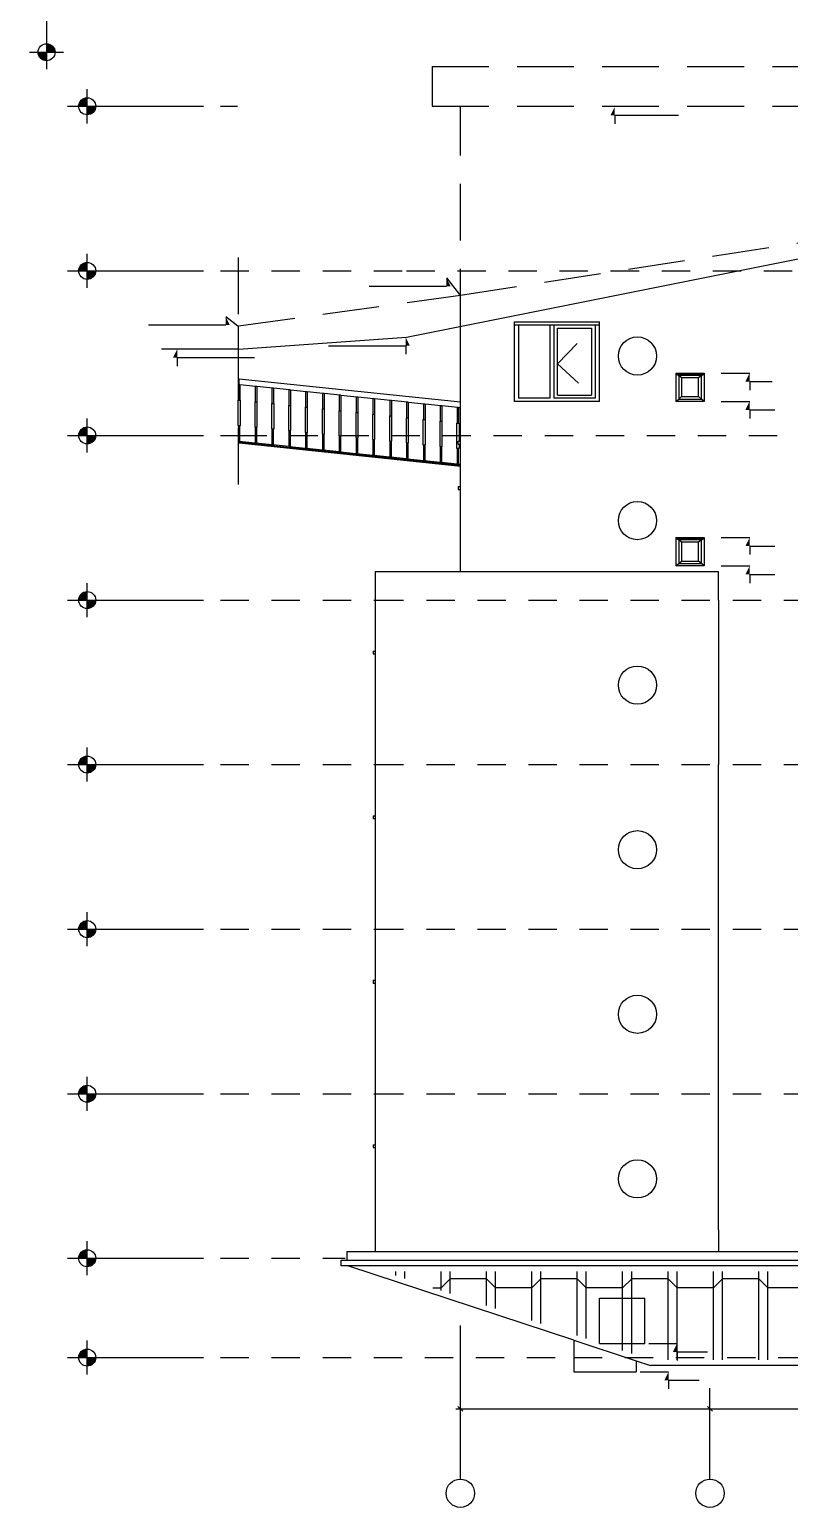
# Model space of a CAD drawing. Header units: metres. Extents: x -220 to 294, y -29 to 18.
# Drawn here: x -185.78 to -182.43, y -1.14 to 5.37 of the extents above; entities that cross this region are included whole.
import ezdxf

# ---------------------------------------------------------------- set-up
doc = ezdxf.new("R2010")
doc.units = ezdxf.units.M
doc.header["$MEASUREMENT"] = 0
for name, pattern in [('CENTER2', [1.125, 0.75, -0.125, 0.125, -0.125]), ('DASHED2', [0.375, 0.25, -0.125]), ('DASHED4', [0.1875, 0.125, -0.0625])]:
    doc.linetypes.add(name, pattern=pattern)
for name, color, linetype in [('Cember', 7, 'Continuous'), ('Cizgi', 7, 'Continuous'), ('Kesit_Kot', 7, 'Continuous'), ('Olculendirme', 7, 'Continuous'), ('Rota', 7, 'Continuous'), ('Standart', 7, 'Continuous'), ('Tarama', 7, 'Continuous')]:
    doc.layers.add(name, color=color, linetype=linetype)

msp = doc.modelspace()

# ---------------------------------------------------------------- hatches: boundary and pattern name
at = {"layer": 'Kesit_Kot', "linetype": 'Continuous', "lineweight": -3}
for points in [[(-183.9428, 4.2793), (-183.9241, 4.2418), (-183.9428, 4.2418)], [(-184.9155, 4.1091), (-184.8968, 4.0716), (-184.9155, 4.0716)], [(-184.1221, 4.0176), (-184.1034, 3.9801), (-184.1221, 3.9801)], [(-185.1289, 3.9651), (-185.1477, 3.9276), (-185.1289, 3.9276)], [(-182.6061, 3.8601), (-182.6249, 3.8226), (-182.6061, 3.8226)], [(-182.6061, 3.7351), (-182.6249, 3.6976), (-182.6061, 3.6976)], [(-182.6061, 3.1351), (-182.6249, 3.0976), (-182.6061, 3.0976)], [(-182.6061, 3.0101), (-182.6249, 2.9726), (-182.6061, 2.9726)], [(-182.9263, -0.4149), (-182.945, -0.4524), (-182.9263, -0.4524)], [(-182.9638, -0.5399), (-182.9825, -0.5774), (-182.9638, -0.5774)]]:
    msp.add_hatch(color=216, dxfattribs=at).paths.add_polyline_path(points)
at = {"layer": 'Standart', "linetype": 'Continuous', "lineweight": -3}
msp.add_hatch(color=216, dxfattribs=at).paths.add_polyline_path([(-183.2009, 5.0326), (-183.2196, 4.9951), (-183.2009, 4.9951)])
at = {"layer": 'Tarama', "linetype": 'Continuous', "lineweight": -3}
for points in [[(-185.7049, 5.3108), (-185.7007, 5.3105), (-185.6965, 5.3098), (-185.6925, 5.3087), (-185.6886, 5.3071), (-185.6849, 5.305), (-185.6815, 5.3026), (-185.6784, 5.2998), (-185.6756, 5.2967), (-185.6731, 5.2932), (-185.6711, 5.2896), (-185.6695, 5.2857), (-185.6683, 5.2816), (-185.6676, 5.2775), (-185.6674, 5.2733), (-185.7049, 5.2733)], [(-185.7049, 5.2358), (-185.7091, 5.236), (-185.7132, 5.2367), (-185.7173, 5.2379), (-185.7211, 5.2395), (-185.7248, 5.2415), (-185.7283, 5.244), (-185.7314, 5.2468), (-185.7342, 5.2499), (-185.7366, 5.2533), (-185.7387, 5.257), (-185.7403, 5.2609), (-185.7414, 5.2649), (-185.7421, 5.2691), (-185.7424, 5.2733), (-185.7049, 5.2733)], [(-185.5634, 5.0351), (-185.5631, 5.0393), (-185.5624, 5.0435), (-185.5613, 5.0475), (-185.5597, 5.0514), (-185.5576, 5.0551), (-185.5552, 5.0585), (-185.5524, 5.0617), (-185.5493, 5.0645), (-185.5458, 5.0669), (-185.5421, 5.0689), (-185.5383, 5.0705), (-185.5342, 5.0717), (-185.5301, 5.0724), (-185.5259, 5.0726), (-185.5259, 5.0351)], [(-185.4884, 5.0351), (-185.4886, 5.0309), (-185.4893, 5.0268), (-185.4905, 5.0228), (-185.4921, 5.0189), (-185.4941, 5.0152), (-185.4966, 5.0118), (-185.4994, 5.0086), (-185.5025, 5.0058), (-185.5059, 5.0034), (-185.5096, 5.0014), (-185.5135, 4.9997), (-185.5175, 4.9986), (-185.5217, 4.9979), (-185.5259, 4.9976), (-185.5259, 5.0351)], [(-185.5634, 4.3101), (-185.5631, 4.3143), (-185.5624, 4.3185), (-185.5613, 4.3225), (-185.5597, 4.3264), (-185.5576, 4.3301), (-185.5552, 4.3335), (-185.5524, 4.3367), (-185.5493, 4.3395), (-185.5458, 4.3419), (-185.5421, 4.3439), (-185.5383, 4.3455), (-185.5342, 4.3467), (-185.5301, 4.3474), (-185.5259, 4.3476), (-185.5259, 4.3101)], [(-185.4884, 4.3101), (-185.4886, 4.3059), (-185.4893, 4.3018), (-185.4905, 4.2978), (-185.4921, 4.2939), (-185.4941, 4.2902), (-185.4966, 4.2868), (-185.4994, 4.2836), (-185.5025, 4.2808), (-185.5059, 4.2784), (-185.5096, 4.2764), (-185.5135, 4.2747), (-185.5175, 4.2736), (-185.5217, 4.2729), (-185.5259, 4.2726), (-185.5259, 4.3101)], [(-185.5634, 3.5851), (-185.5631, 3.5893), (-185.5624, 3.5935), (-185.5613, 3.5975), (-185.5597, 3.6014), (-185.5576, 3.6051), (-185.5552, 3.6085), (-185.5524, 3.6117), (-185.5493, 3.6145), (-185.5458, 3.6169), (-185.5421, 3.6189), (-185.5383, 3.6205), (-185.5342, 3.6217), (-185.5301, 3.6224), (-185.5259, 3.6226), (-185.5259, 3.5851)], [(-185.4884, 3.5851), (-185.4886, 3.5809), (-185.4893, 3.5768), (-185.4905, 3.5728), (-185.4921, 3.5689), (-185.4941, 3.5652), (-185.4966, 3.5618), (-185.4994, 3.5586), (-185.5025, 3.5558), (-185.5059, 3.5534), (-185.5096, 3.5514), (-185.5135, 3.5497), (-185.5175, 3.5486), (-185.5217, 3.5479), (-185.5259, 3.5476), (-185.5259, 3.5851)], [(-185.5634, 2.8601), (-185.5631, 2.8643), (-185.5624, 2.8685), (-185.5613, 2.8725), (-185.5597, 2.8764), (-185.5576, 2.8801), (-185.5552, 2.8835), (-185.5524, 2.8867), (-185.5493, 2.8895), (-185.5458, 2.8919), (-185.5421, 2.8939), (-185.5383, 2.8955), (-185.5342, 2.8967), (-185.5301, 2.8974), (-185.5259, 2.8976), (-185.5259, 2.8601)], [(-185.4884, 2.8601), (-185.4886, 2.8559), (-185.4893, 2.8518), (-185.4905, 2.8478), (-185.4921, 2.8439), (-185.4941, 2.8402), (-185.4966, 2.8368), (-185.4994, 2.8336), (-185.5025, 2.8308), (-185.5059, 2.8284), (-185.5096, 2.8264), (-185.5135, 2.8247), (-185.5175, 2.8236), (-185.5217, 2.8229), (-185.5259, 2.8226), (-185.5259, 2.8601)], [(-185.5634, 2.1351), (-185.5631, 2.1393), (-185.5624, 2.1435), (-185.5613, 2.1475), (-185.5597, 2.1514), (-185.5576, 2.1551), (-185.5552, 2.1585), (-185.5524, 2.1617), (-185.5493, 2.1645), (-185.5458, 2.1669), (-185.5421, 2.1689), (-185.5383, 2.1705), (-185.5342, 2.1717), (-185.5301, 2.1724), (-185.5259, 2.1726), (-185.5259, 2.1351)], [(-185.4884, 2.1351), (-185.4886, 2.1309), (-185.4893, 2.1268), (-185.4905, 2.1228), (-185.4921, 2.1189), (-185.4941, 2.1152), (-185.4966, 2.1118), (-185.4994, 2.1086), (-185.5025, 2.1058), (-185.5059, 2.1034), (-185.5096, 2.1014), (-185.5135, 2.0997), (-185.5175, 2.0986), (-185.5217, 2.0979), (-185.5259, 2.0976), (-185.5259, 2.1351)], [(-185.5634, 1.4101), (-185.5631, 1.4143), (-185.5624, 1.4185), (-185.5613, 1.4225), (-185.5597, 1.4264), (-185.5576, 1.4301), (-185.5552, 1.4335), (-185.5524, 1.4367), (-185.5493, 1.4395), (-185.5458, 1.4419), (-185.5421, 1.4439), (-185.5383, 1.4455), (-185.5342, 1.4467), (-185.5301, 1.4474), (-185.5259, 1.4476), (-185.5259, 1.4101)], [(-185.4884, 1.4101), (-185.4886, 1.4059), (-185.4893, 1.4018), (-185.4905, 1.3978), (-185.4921, 1.3939), (-185.4941, 1.3902), (-185.4966, 1.3868), (-185.4994, 1.3836), (-185.5025, 1.3808), (-185.5059, 1.3784), (-185.5096, 1.3764), (-185.5135, 1.3747), (-185.5175, 1.3736), (-185.5217, 1.3729), (-185.5259, 1.3726), (-185.5259, 1.4101)], [(-185.5634, 0.6851), (-185.5631, 0.6893), (-185.5624, 0.6935), (-185.5613, 0.6975), (-185.5597, 0.7014), (-185.5576, 0.7051), (-185.5552, 0.7085), (-185.5524, 0.7117), (-185.5493, 0.7145), (-185.5458, 0.7169), (-185.5421, 0.7189), (-185.5383, 0.7205), (-185.5342, 0.7217), (-185.5301, 0.7224), (-185.5259, 0.7226), (-185.5259, 0.6851)], [(-185.4884, 0.6851), (-185.4886, 0.6809), (-185.4893, 0.6768), (-185.4905, 0.6728), (-185.4921, 0.6689), (-185.4941, 0.6652), (-185.4966, 0.6618), (-185.4994, 0.6586), (-185.5025, 0.6558), (-185.5059, 0.6534), (-185.5096, 0.6514), (-185.5135, 0.6497), (-185.5175, 0.6486), (-185.5217, 0.6479), (-185.5259, 0.6476), (-185.5259, 0.6851)], [(-185.5634, -0.0399), (-185.5631, -0.0357), (-185.5624, -0.0315), (-185.5613, -0.0275), (-185.5597, -0.0236), (-185.5576, -0.0199), (-185.5552, -0.0165), (-185.5524, -0.0133), (-185.5493, -0.0105), (-185.5458, -0.0081), (-185.5421, -0.0061), (-185.5383, -0.0045), (-185.5342, -0.0033), (-185.5301, -0.0026), (-185.5259, -0.0024), (-185.5259, -0.0399)], [(-185.4884, -0.0399), (-185.4886, -0.0441), (-185.4893, -0.0482), (-185.4905, -0.0522), (-185.4921, -0.0561), (-185.4941, -0.0598), (-185.4966, -0.0632), (-185.4994, -0.0664), (-185.5025, -0.0692), (-185.5059, -0.0716), (-185.5096, -0.0736), (-185.5135, -0.0753), (-185.5175, -0.0764), (-185.5217, -0.0771), (-185.5259, -0.0774), (-185.5259, -0.0399)], [(-185.5634, -0.4774), (-185.5631, -0.4732), (-185.5624, -0.469), (-185.5613, -0.465), (-185.5597, -0.4611), (-185.5576, -0.4574), (-185.5552, -0.454), (-185.5524, -0.4508), (-185.5493, -0.448), (-185.5458, -0.4456), (-185.5421, -0.4436), (-185.5383, -0.442), (-185.5342, -0.4408), (-185.5301, -0.4401), (-185.5259, -0.4399), (-185.5259, -0.4774)], [(-185.4884, -0.4774), (-185.4886, -0.4816), (-185.4893, -0.4857), (-185.4905, -0.4897), (-185.4921, -0.4936), (-185.4941, -0.4973), (-185.4966, -0.5007), (-185.4994, -0.5039), (-185.5025, -0.5067), (-185.5059, -0.5091), (-185.5096, -0.5111), (-185.5135, -0.5128), (-185.5175, -0.5139), (-185.5217, -0.5146), (-185.5259, -0.5149), (-185.5259, -0.4774)]]:
    msp.add_hatch(color=216, dxfattribs=at).paths.add_polyline_path(points)

# ---------------------------------------------------------------- linework, layer by layer
at = {"layer": 'Cember', "color": 237, "linetype": 'Continuous', "lineweight": -3}
for centre in [(-183.1009, 3.9351), (-183.1009, 3.2101), (-183.1009, 2.4851), (-183.1009, 1.7601), (-183.1009, 1.0351), (-183.1009, 0.3101)]:
    msp.add_circle(centre, 0.0841, dxfattribs=at)
at = {"layer": 'Cizgi', "color": 251, "linetype": 'DASHED2', "lineweight": -3}
for points in [[(-184.0061, 5.2101), (-184.0061, 5.0351)], [(-184.0061, 5.2101), (-179.2238, 5.2101)], [(-184.0061, 5.0351), (-179.2236, 5.0351)], [(-183.8811, 4.069), (-183.8811, 5.0351)], [(-184.8591, 3.3689), (-184.8591, 4.4351)]]:
    msp.add_lwpolyline(points, dxfattribs=at)
at = {"layer": 'Cizgi', "color": 251, "linetype": 'DASHED4', "lineweight": -3}
for points in [[(-185.613, 5.0351), (-184.863, 5.0351)], [(-185.613, 4.3101), (-184.1189, 4.3101)], [(-184.1189, 4.3101), (-179.2236, 4.3101)], [(-183.453, 3.9003), (-183.303, 4.0564)], [(-183.453, 3.9003), (-183.303, 3.7626)], [(-185.613, 3.5851), (-184.8596, 3.5851)], [(-184.8596, 3.5851), (-179.9689, 3.5851)], [(-185.613, 2.8601), (-184.2561, 2.8601)], [(-184.2561, 2.8601), (-179.9689, 2.8601)], [(-185.613, 2.1351), (-184.2561, 2.1351)], [(-184.2561, 2.1351), (-179.9689, 2.1351)], [(-185.613, 1.4101), (-184.2561, 1.4101)], [(-184.2561, 1.4101), (-179.9689, 1.4101)], [(-185.613, 0.6851), (-184.2561, 0.6851)], [(-184.2561, 0.6851), (-179.9689, 0.6851)], [(-185.613, -0.0399), (-184.3882, -0.0399)], [(-185.613, -0.4774), (-183.3811, -0.4774)], [(-183.3811, -0.4774), (-180.8439, -0.4774)]]:
    msp.add_lwpolyline(points, dxfattribs=at)
at = {"layer": 'Cizgi', "color": 251, "linetype": 'Continuous', "lineweight": -3}
for points in [[(-184.1186, 4.0176), (-180.3439, 4.7726)], [(-183.8811, 2.9851), (-183.8811, 4.069)], [(-183.6436, 4.0851), (-183.6436, 3.7351)], [(-183.6436, 4.0851), (-183.2686, 4.0851)], [(-183.6436, 4.0726), (-183.2686, 4.0726)], [(-183.6249, 4.0726), (-183.6249, 3.7501)], [(-183.4874, 4.0726), (-183.4874, 3.7501)], [(-183.4686, 4.0726), (-183.4686, 3.7501)], [(-183.453, 4.0576), (-183.303, 4.0576)], [(-183.453, 3.7626), (-183.453, 4.0576)], [(-183.303, 4.0576), (-183.303, 3.7626)], [(-183.2874, 4.0726), (-183.2874, 3.7501)], [(-183.2686, 3.7351), (-183.2686, 4.0851)], [(-184.8591, 3.9651), (-184.1186, 4.0176)], [(-184.8591, 3.9651), (-185.1983, 3.9651)], [(-182.9311, 3.8601), (-182.9311, 3.8543)], [(-182.9311, 3.8601), (-182.8061, 3.8601)], [(-182.9311, 3.8543), (-182.9241, 3.8543)], [(-182.9311, 3.8543), (-182.9311, 3.7351)], [(-182.9241, 3.8543), (-182.9186, 3.8497)], [(-182.9241, 3.8543), (-182.8131, 3.8543)], [(-182.8186, 3.8497), (-182.9186, 3.8497)], [(-182.9061, 3.8393), (-182.9186, 3.8497)], [(-182.9186, 3.8497), (-182.9186, 3.7456)], [(-182.8186, 3.8497), (-182.8311, 3.8393)], [(-182.8186, 3.8497), (-182.8131, 3.8543)], [(-182.8186, 3.7456), (-182.8186, 3.8497)], [(-182.8131, 3.8543), (-182.8061, 3.8543)], [(-182.8061, 3.8601), (-182.8061, 3.8543)], [(-182.8061, 3.8543), (-182.8061, 3.7351)], [(-184.8596, 3.8101), (-184.8596, 3.7407)], [(-184.8596, 3.8101), (-184.8561, 3.8101)], [(-184.8561, 3.8101), (-184.8561, 3.8351)], [(-184.8561, 3.8351), (-183.8811, 3.7331)], [(-184.8561, 3.8101), (-184.8526, 3.8098)], [(-184.8526, 3.8098), (-184.8526, 3.7407)], [(-184.8526, 3.8098), (-184.782, 3.8024)], [(-184.7855, 3.8024), (-184.7855, 3.7329)], [(-184.7855, 3.8024), (-184.782, 3.8024)], [(-184.782, 3.8024), (-184.7784, 3.802)], [(-184.7784, 3.802), (-184.7078, 3.7946)], [(-184.7784, 3.802), (-184.7784, 3.7329)], [(-184.7114, 3.7946), (-184.7114, 3.7252)], [(-184.7114, 3.7946), (-184.7078, 3.7946)], [(-184.7078, 3.7946), (-184.7043, 3.7943)], [(-184.7043, 3.7943), (-184.7043, 3.7252)], [(-184.7043, 3.7943), (-184.6337, 3.7869)], [(-184.6372, 3.7869), (-184.6372, 3.7174)], [(-184.6372, 3.7869), (-184.6337, 3.7869)], [(-184.6337, 3.7869), (-184.6302, 3.7865)], [(-184.6302, 3.7865), (-184.5596, 3.7791)], [(-184.6302, 3.7865), (-184.6302, 3.7174)], [(-184.5631, 3.7791), (-184.5631, 3.7097)], [(-184.5631, 3.7791), (-184.5596, 3.7791)], [(-184.5596, 3.7791), (-184.556, 3.7787)], [(-184.556, 3.7787), (-184.556, 3.7097)], [(-184.556, 3.7787), (-184.4854, 3.7714)], [(-182.8311, 3.8393), (-182.9061, 3.8393)], [(-182.9061, 3.8393), (-182.9061, 3.756)], [(-182.8311, 3.756), (-182.8311, 3.8393)], [(-184.8614, 3.7407), (-184.8614, 3.6296)], [(-184.8614, 3.7407), (-184.8596, 3.7407)], [(-184.8596, 3.7407), (-184.8526, 3.7407)], [(-184.8526, 3.7407), (-184.8508, 3.7407)], [(-184.8508, 3.6296), (-184.8508, 3.7407)], [(-184.7873, 3.7329), (-184.7873, 3.6218)], [(-184.7873, 3.7329), (-184.7855, 3.7329)], [(-184.7855, 3.7329), (-184.7784, 3.7329)], [(-184.7784, 3.7329), (-184.7767, 3.7329)], [(-184.7767, 3.6218), (-184.7767, 3.7329)], [(-184.7131, 3.7252), (-184.7131, 3.6141)], [(-184.7131, 3.7252), (-184.7114, 3.7252)], [(-184.7114, 3.7252), (-184.7043, 3.7252)], [(-184.7043, 3.7252), (-184.7025, 3.7252)], [(-184.7025, 3.6141), (-184.7025, 3.7252)], [(-184.639, 3.7174), (-184.639, 3.6063)], [(-184.639, 3.7174), (-184.6372, 3.7174)], [(-184.6372, 3.7174), (-184.6302, 3.7174)], [(-184.6302, 3.7174), (-184.6284, 3.7174)], [(-184.6284, 3.6063), (-184.6284, 3.7174)], [(-184.4889, 3.7714), (-184.4889, 3.7019)], [(-184.4889, 3.7714), (-184.4854, 3.7714)], [(-184.4854, 3.7714), (-184.4819, 3.771)], [(-184.4819, 3.771), (-184.4113, 3.7636)], [(-184.4819, 3.771), (-184.4819, 3.7019)], [(-184.4148, 3.7636), (-184.4148, 3.6941)], [(-184.4148, 3.7636), (-184.4113, 3.7636)], [(-184.4113, 3.7636), (-184.4077, 3.7632)], [(-184.4077, 3.7632), (-184.4077, 3.6941)], [(-184.4077, 3.7632), (-184.3371, 3.7558)], [(-184.3407, 3.7558), (-184.3407, 3.6864)], [(-184.3407, 3.7558), (-184.3371, 3.7558)], [(-184.3371, 3.7558), (-184.3336, 3.7555)], [(-184.3336, 3.7555), (-184.263, 3.7481)], [(-184.3336, 3.7555), (-184.3336, 3.6864)], [(-184.2665, 3.7481), (-184.2665, 3.6786)], [(-184.2665, 3.7481), (-184.263, 3.7481)], [(-184.263, 3.7481), (-184.2595, 3.7477)], [(-184.2595, 3.7477), (-184.2595, 3.6786)], [(-184.2595, 3.7477), (-184.1889, 3.7403)], [(-184.1924, 3.7403), (-184.1924, 3.6709)], [(-184.1924, 3.7403), (-184.1889, 3.7403)], [(-184.1889, 3.7403), (-184.1853, 3.7399)], [(-184.1853, 3.7399), (-184.1147, 3.7326)], [(-184.1853, 3.7399), (-184.1853, 3.6709)], [(-184.1183, 3.7326), (-184.1183, 3.6631)], [(-184.1183, 3.7326), (-184.1147, 3.7326)], [(-184.1147, 3.7326), (-184.1112, 3.7322)], [(-184.1112, 3.7322), (-184.1112, 3.6631)], [(-184.1112, 3.7322), (-184.0406, 3.7248)], [(-184.0441, 3.7248), (-184.0441, 3.6554)], [(-184.0441, 3.7248), (-184.0406, 3.7248)], [(-184.0406, 3.7248), (-184.037, 3.7244)], [(-184.037, 3.7244), (-183.9664, 3.717)], [(-184.037, 3.7244), (-184.037, 3.6554)], [(-183.97, 3.717), (-183.97, 3.6476)], [(-183.97, 3.717), (-183.9664, 3.717)], [(-183.9664, 3.717), (-183.9629, 3.7167)], [(-183.9629, 3.7167), (-183.9629, 3.6476)], [(-183.9629, 3.7167), (-183.8923, 3.7093)], [(-183.2686, 3.7351), (-183.6436, 3.7351)], [(-183.4874, 3.7501), (-183.6249, 3.7501)], [(-183.2874, 3.7501), (-183.4686, 3.7501)], [(-183.453, 3.7626), (-183.303, 3.7626)], [(-182.9311, 3.7351), (-182.9186, 3.7456)], [(-182.8061, 3.7351), (-182.9311, 3.7351)], [(-182.9186, 3.7456), (-182.9061, 3.756)], [(-182.9186, 3.7456), (-182.8186, 3.7456)], [(-182.9061, 3.756), (-182.8311, 3.756)], [(-182.8186, 3.7456), (-182.8311, 3.756)], [(-182.8061, 3.7351), (-182.8186, 3.7456)], [(-184.5649, 3.7097), (-184.5649, 3.5986)], [(-184.5649, 3.7097), (-184.5631, 3.7097)], [(-184.5631, 3.7097), (-184.556, 3.7097)], [(-184.556, 3.7097), (-184.5542, 3.7097)], [(-184.5542, 3.5986), (-184.5542, 3.7097)], [(-184.4907, 3.7019), (-184.4907, 3.5908)], [(-184.4907, 3.7019), (-184.4889, 3.7019)], [(-184.4889, 3.7019), (-184.4819, 3.7019)], [(-184.4819, 3.7019), (-184.4801, 3.7019)], [(-184.4801, 3.5908), (-184.4801, 3.7019)], [(-184.4166, 3.6941), (-184.4166, 3.583)], [(-184.4166, 3.6941), (-184.4148, 3.6941)], [(-184.4148, 3.6941), (-184.4077, 3.6941)], [(-184.4077, 3.6941), (-184.406, 3.6941)], [(-184.406, 3.583), (-184.406, 3.6941)], [(-184.3424, 3.6864), (-184.3424, 3.5753)], [(-184.3424, 3.6864), (-184.3407, 3.6864)], [(-184.3407, 3.6864), (-184.3336, 3.6864)], [(-184.3336, 3.6864), (-184.3318, 3.6864)], [(-184.3318, 3.5753), (-184.3318, 3.6864)], [(-184.2683, 3.6786), (-184.2683, 3.5675)], [(-184.2683, 3.6786), (-184.2665, 3.6786)], [(-184.2665, 3.6786), (-184.2595, 3.6786)], [(-184.2595, 3.6786), (-184.2577, 3.6786)], [(-184.2577, 3.5675), (-184.2577, 3.6786)], [(-184.1942, 3.6709), (-184.1942, 3.5598)], [(-184.1942, 3.6709), (-184.1924, 3.6709)], [(-184.1924, 3.6709), (-184.1853, 3.6709)], [(-184.1853, 3.6709), (-184.1836, 3.6709)], [(-184.1836, 3.5598), (-184.1836, 3.6709)], [(-184.12, 3.6631), (-184.12, 3.552)], [(-184.12, 3.6631), (-184.1183, 3.6631)], [(-184.1183, 3.6631), (-184.1112, 3.6631)], [(-184.1112, 3.6631), (-184.1094, 3.6631)], [(-184.1094, 3.552), (-184.1094, 3.6631)], [(-184.0459, 3.6554), (-184.0459, 3.5442)], [(-184.0459, 3.6554), (-184.0441, 3.6554)], [(-184.0441, 3.6554), (-184.037, 3.6554)], [(-184.037, 3.6554), (-184.0353, 3.6554)], [(-184.0353, 3.5442), (-184.0353, 3.6554)], [(-183.9717, 3.6476), (-183.9717, 3.5365)], [(-183.9717, 3.6476), (-183.97, 3.6476)], [(-183.97, 3.6476), (-183.9629, 3.6476)], [(-183.9629, 3.6476), (-183.9611, 3.6476)], [(-183.9611, 3.5365), (-183.9611, 3.6476)], [(-183.8958, 3.7093), (-183.8958, 3.6398)], [(-183.8958, 3.7093), (-183.8923, 3.7093)], [(-183.8923, 3.7093), (-183.8888, 3.7089)], [(-183.8888, 3.7089), (-183.8888, 3.6398)], [(-183.8888, 3.7089), (-183.8811, 3.7081)], [(-184.8614, 3.6296), (-184.8596, 3.6296)], [(-184.8596, 3.6296), (-184.8596, 3.5601)], [(-184.8596, 3.6296), (-184.8526, 3.6296)], [(-184.8526, 3.5601), (-184.8526, 3.6296)], [(-184.8526, 3.6296), (-184.8508, 3.6296)], [(-184.7873, 3.6218), (-184.7855, 3.6218)], [(-184.7855, 3.6218), (-184.7855, 3.5528)], [(-184.7855, 3.6218), (-184.7784, 3.6218)], [(-184.7784, 3.5524), (-184.7784, 3.6218)], [(-184.7784, 3.6218), (-184.7767, 3.6218)], [(-184.7131, 3.6141), (-184.7114, 3.6141)], [(-184.7114, 3.6141), (-184.7114, 3.545)], [(-184.7114, 3.6141), (-184.7043, 3.6141)], [(-184.7043, 3.5446), (-184.7043, 3.6141)], [(-184.7043, 3.6141), (-184.7025, 3.6141)], [(-184.639, 3.6063), (-184.6372, 3.6063)], [(-184.6372, 3.6063), (-184.6372, 3.5372)], [(-184.6372, 3.6063), (-184.6302, 3.6063)], [(-184.6302, 3.5369), (-184.6302, 3.6063)], [(-184.6302, 3.6063), (-184.6284, 3.6063)], [(-184.5649, 3.5986), (-184.5631, 3.5986)], [(-184.5631, 3.5986), (-184.5631, 3.5295)], [(-184.5631, 3.5986), (-184.556, 3.5986)], [(-184.556, 3.5291), (-184.556, 3.5986)], [(-184.556, 3.5986), (-184.5542, 3.5986)], [(-184.4907, 3.5908), (-184.4889, 3.5908)], [(-184.4889, 3.5908), (-184.4889, 3.5217)], [(-184.4889, 3.5908), (-184.4819, 3.5908)], [(-184.4819, 3.5214), (-184.4819, 3.5908)], [(-184.4819, 3.5908), (-184.4801, 3.5908)], [(-184.4166, 3.583), (-184.4148, 3.583)], [(-184.4148, 3.583), (-184.4148, 3.514)], [(-184.4148, 3.583), (-184.4077, 3.583)], [(-184.4077, 3.5136), (-184.4077, 3.583)], [(-184.4077, 3.583), (-184.406, 3.583)], [(-183.8976, 3.6398), (-183.8976, 3.5287)], [(-183.8976, 3.6398), (-183.8958, 3.6398)], [(-183.8958, 3.6398), (-183.8888, 3.6398)], [(-183.8888, 3.6398), (-183.887, 3.6398)], [(-183.887, 3.6398), (-183.887, 3.5601)], [(-184.8596, 3.5601), (-184.8561, 3.5601)], [(-184.8561, 3.5601), (-184.8526, 3.5601)], [(-184.8561, 3.5601), (-184.7855, 3.5528)], [(-184.8561, 3.5601), (-184.8561, 3.5562)], [(-184.8561, 3.5562), (-183.8811, 3.4542)], [(-184.8561, 3.5562), (-184.8561, 3.5523)], [(-184.8561, 3.5523), (-183.8811, 3.4503)], [(-184.7855, 3.5528), (-184.782, 3.5524)], [(-184.782, 3.5524), (-184.7784, 3.5524)], [(-184.782, 3.5524), (-184.7114, 3.545)], [(-184.7114, 3.545), (-184.7078, 3.5446)], [(-184.7078, 3.5446), (-184.7043, 3.5446)], [(-184.7078, 3.5446), (-184.6372, 3.5372)], [(-184.6372, 3.5372), (-184.6337, 3.5369)], [(-184.6337, 3.5369), (-184.6302, 3.5369)], [(-184.6337, 3.5369), (-184.5631, 3.5295)], [(-184.5631, 3.5295), (-184.5596, 3.5291)], [(-184.5596, 3.5291), (-184.556, 3.5291)], [(-184.5596, 3.5291), (-184.4889, 3.5217)], [(-184.4889, 3.5217), (-184.4854, 3.5214)], [(-184.4854, 3.5214), (-184.4819, 3.5214)], [(-184.4854, 3.5214), (-184.4148, 3.514)], [(-184.3424, 3.5753), (-184.3407, 3.5753)], [(-184.3407, 3.5753), (-184.3407, 3.5062)], [(-184.3407, 3.5753), (-184.3336, 3.5753)], [(-184.3336, 3.5058), (-184.3336, 3.5753)], [(-184.3336, 3.5753), (-184.3318, 3.5753)], [(-184.2683, 3.5675), (-184.2665, 3.5675)], [(-184.2665, 3.5675), (-184.2665, 3.4984)], [(-184.2665, 3.5675), (-184.2595, 3.5675)], [(-184.2595, 3.4981), (-184.2595, 3.5675)], [(-184.2595, 3.5675), (-184.2577, 3.5675)], [(-184.1942, 3.5598), (-184.1924, 3.5598)], [(-184.1924, 3.5598), (-184.1924, 3.4907)], [(-184.1924, 3.5598), (-184.1853, 3.5598)], [(-184.1853, 3.4903), (-184.1853, 3.5598)], [(-184.1853, 3.5598), (-184.1836, 3.5598)], [(-184.12, 3.552), (-184.1183, 3.552)], [(-184.1183, 3.552), (-184.1183, 3.4829)], [(-184.1183, 3.552), (-184.1112, 3.552)], [(-184.1112, 3.4826), (-184.1112, 3.552)], [(-184.1112, 3.552), (-184.1094, 3.552)], [(-184.0459, 3.5442), (-184.0441, 3.5442)], [(-184.0441, 3.5442), (-184.0441, 3.4752)], [(-184.0441, 3.5442), (-184.037, 3.5442)], [(-184.037, 3.4748), (-184.037, 3.5442)], [(-184.037, 3.5442), (-184.0353, 3.5442)], [(-183.9717, 3.5365), (-183.97, 3.5365)], [(-183.97, 3.5365), (-183.97, 3.4674)], [(-183.97, 3.5365), (-183.9629, 3.5365)], [(-183.9629, 3.467), (-183.9629, 3.5365)], [(-183.9629, 3.5365), (-183.9611, 3.5365)], [(-183.8976, 3.5287), (-183.8958, 3.5287)], [(-183.8958, 3.5287), (-183.8958, 3.4597)], [(-183.8958, 3.5287), (-183.8888, 3.5287)], [(-183.8905, 3.5464), (-183.8905, 3.5601)], [(-183.8905, 3.5601), (-183.887, 3.5601)], [(-183.8905, 3.5464), (-183.887, 3.5464)], [(-183.8888, 3.4593), (-183.8888, 3.5287)], [(-183.8888, 3.5287), (-183.887, 3.5287)], [(-183.887, 3.5601), (-183.8811, 3.5601)], [(-183.887, 3.5464), (-183.8811, 3.5464)], [(-183.887, 3.5464), (-183.887, 3.5287)], [(-184.4148, 3.514), (-184.4113, 3.5136)], [(-184.4113, 3.5136), (-184.4077, 3.5136)], [(-184.4113, 3.5136), (-184.3407, 3.5062)], [(-184.3407, 3.5062), (-184.3371, 3.5058)], [(-184.3371, 3.5058), (-184.3336, 3.5058)], [(-184.3371, 3.5058), (-184.2665, 3.4984)], [(-184.2665, 3.4984), (-184.263, 3.4981)], [(-184.263, 3.4981), (-184.2595, 3.4981)], [(-184.263, 3.4981), (-184.1924, 3.4907)], [(-184.1924, 3.4907), (-184.1889, 3.4903)], [(-184.1889, 3.4903), (-184.1853, 3.4903)], [(-184.1889, 3.4903), (-184.1183, 3.4829)], [(-184.1183, 3.4829), (-184.1147, 3.4826)], [(-184.1147, 3.4826), (-184.1112, 3.4826)], [(-184.1147, 3.4826), (-184.0441, 3.4752)], [(-184.0441, 3.4752), (-184.0406, 3.4748)], [(-184.0406, 3.4748), (-184.037, 3.4748)], [(-184.0406, 3.4748), (-183.97, 3.4674)], [(-183.97, 3.4674), (-183.9664, 3.467)], [(-183.9664, 3.467), (-183.9629, 3.467)], [(-183.9664, 3.467), (-183.8958, 3.4597)], [(-183.8958, 3.4597), (-183.8923, 3.4593)], [(-183.8923, 3.4593), (-183.8888, 3.4593)], [(-183.8923, 3.4593), (-183.8811, 3.4581)], [(-183.8905, 3.3601), (-183.8905, 3.3476)], [(-183.8905, 3.3601), (-183.8811, 3.3601)], [(-183.8905, 3.3476), (-183.8811, 3.3476)], [(-182.9311, 3.1351), (-182.9311, 3.1293)], [(-182.9311, 3.1351), (-182.8061, 3.1351)], [(-182.9311, 3.1293), (-182.9241, 3.1293)], [(-182.9311, 3.1293), (-182.9311, 3.0101)], [(-182.9241, 3.1293), (-182.9186, 3.1247)], [(-182.9241, 3.1293), (-182.8131, 3.1293)], [(-182.8186, 3.1247), (-182.8131, 3.1293)], [(-182.8131, 3.1293), (-182.8061, 3.1293)], [(-182.8061, 3.1351), (-182.8061, 3.1293)], [(-182.8061, 3.1293), (-182.8061, 3.0101)], [(-182.8186, 3.1247), (-182.9186, 3.1247)], [(-182.9061, 3.1143), (-182.9186, 3.1247)], [(-182.9186, 3.1247), (-182.9186, 3.0206)], [(-182.8311, 3.1143), (-182.9061, 3.1143)], [(-182.9061, 3.1143), (-182.9061, 3.031)], [(-182.8186, 3.1247), (-182.8311, 3.1143)], [(-182.8311, 3.031), (-182.8311, 3.1143)], [(-182.8186, 3.0206), (-182.8186, 3.1247)], [(-182.9311, 3.0101), (-182.9186, 3.0206)], [(-182.8061, 3.0101), (-182.9311, 3.0101)], [(-182.9186, 3.0206), (-182.9061, 3.031)], [(-182.9186, 3.0206), (-182.8186, 3.0206)], [(-182.9061, 3.031), (-182.8311, 3.031)], [(-182.8186, 3.0206), (-182.8311, 3.031)], [(-182.8061, 3.0101), (-182.8186, 3.0206)], [(-184.2561, 2.9851), (-184.2561, 2.8214)], [(-184.2561, 2.9851), (-183.8811, 2.9851)], [(-183.8811, 2.9851), (-182.7436, 2.9851)], [(-182.7436, 2.8601), (-182.7436, 2.9851)], [(-184.2561, 2.8214), (-184.2561, 2.6351)], [(-182.7436, 2.8601), (-182.7436, 2.2601)], [(-184.2655, 2.6351), (-184.2655, 2.6226)], [(-184.2655, 2.6351), (-184.2561, 2.6351)], [(-184.2655, 2.6226), (-184.2561, 2.6226)], [(-184.2561, 2.6351), (-184.2561, 2.6226)], [(-184.2561, 2.6226), (-184.2561, 2.0964)], [(-182.7436, 2.2601), (-182.7436, 2.1351)], [(-184.2561, 2.0964), (-184.2561, 1.9101)], [(-182.7436, 1.5351), (-182.7436, 2.1351)], [(-184.2655, 1.9101), (-184.2655, 1.8976)], [(-184.2655, 1.9101), (-184.2561, 1.9101)], [(-184.2655, 1.8976), (-184.2561, 1.8976)], [(-184.2561, 1.9101), (-184.2561, 1.8976)], [(-184.2561, 1.8976), (-184.2561, 1.3714)], [(-182.7436, 1.4101), (-182.7436, 1.5351)], [(-184.2561, 1.3714), (-184.2561, 1.1851)], [(-182.7436, 0.8101), (-182.7436, 1.4101)], [(-184.2655, 1.1851), (-184.2655, 1.1726)], [(-184.2655, 1.1851), (-184.2561, 1.1851)], [(-184.2655, 1.1726), (-184.2561, 1.1726)], [(-184.2561, 1.1851), (-184.2561, 1.1726)], [(-184.2561, 1.1726), (-184.2561, 0.628)], [(-182.7436, 0.6851), (-182.7436, 0.8101)], [(-182.7436, 0.0851), (-182.7436, 0.6851)], [(-184.2561, 0.6464), (-184.2561, 0.4601)], [(-184.2655, 0.4601), (-184.2655, 0.4476)], [(-184.2655, 0.4601), (-184.2561, 0.4601)], [(-184.2561, 0.4601), (-184.2561, 0.4476)], [(-184.2655, 0.4476), (-184.2561, 0.4476)], [(-184.2561, 0.4476), (-184.2561, -0.0099)], [(-182.7436, 0.0851), (-182.7436, -0.0099)], [(-184.4061, -0.0474), (-184.3811, -0.0474)], [(-184.3811, -0.0099), (-184.3811, -0.0349)], [(-184.3811, -0.0099), (-184.2561, -0.0099)], [(-184.3811, -0.0099), (-184.2561, -0.0099)], [(-184.3811, -0.0099), (-184.3811, -0.0474)], [(-184.3811, -0.0474), (-179.8439, -0.0474)], [(-184.2561, -0.0099), (-182.7186, -0.0099)], [(-184.2561, -0.0099), (-179.8439, -0.0099)], [(-182.7186, -0.0099), (-181.5061, -0.0099)], [(-183.3811, -0.4011), (-184.3773, -0.0724)], [(-183.2686, -0.2149), (-183.0686, -0.2149)], [(-183.2686, -0.4149), (-183.2686, -0.2149)], [(-183.0686, -0.4149), (-183.0686, -0.2149)], [(-183.3811, -0.4011), (-183.3811, -0.5399)], [(-183.3811, -0.4011), (-183.1061, -0.4919)], [(-183.2686, -0.4149), (-183.0686, -0.4149)], [(-183.1061, -0.4919), (-183.1061, -0.5399)], [(-183.1061, -0.4919), (-183.0436, -0.5125)], [(-181.1814, -0.5125), (-183.0436, -0.5125)], [(-183.3811, -0.5399), (-183.1061, -0.5399)]]:
    msp.add_lwpolyline(points, dxfattribs=at)
at = {"layer": 'Kesit_Kot', "color": 251, "linetype": 'Continuous', "lineweight": -3}
for points in [[(-183.9428, 4.2418), (-184.2834, 4.2418)], [(-183.9428, 4.2793), (-183.8843, 4.2063)], [(-184.9155, 4.1091), (-184.8614, 4.0682)], [(-184.9155, 4.0716), (-185.2561, 4.0716)], [(-184.4627, 3.9801), (-184.1221, 3.9801)], [(-184.1221, 3.9801), (-184.1221, 3.9426)], [(-185.1289, 3.9276), (-185.1289, 3.8901)], [(-184.7883, 3.9276), (-185.1289, 3.9276)], [(-182.7311, 3.8601), (-182.6061, 3.8601)], [(-182.6061, 3.8226), (-182.5066, 3.8226)], [(-182.6061, 3.8226), (-182.6061, 3.7851)], [(-182.7311, 3.7351), (-182.6061, 3.7351)], [(-182.6061, 3.6976), (-182.4956, 3.6976)], [(-182.6061, 3.6976), (-182.6061, 3.6601)], [(-182.7311, 3.1351), (-182.6061, 3.1351)], [(-182.6061, 3.0976), (-182.4956, 3.0976)], [(-182.6061, 3.0976), (-182.6061, 3.0601)], [(-182.7311, 3.0101), (-182.6061, 3.0101)], [(-182.6061, 2.9726), (-182.4956, 2.9726)], [(-182.6061, 2.9726), (-182.6061, 2.9351)], [(-183.0513, -0.4149), (-182.9263, -0.4149)], [(-182.9263, -0.4524), (-182.7915, -0.4524)], [(-182.9263, -0.4524), (-182.9263, -0.4899)], [(-183.0888, -0.5399), (-182.9638, -0.5399)], [(-182.9638, -0.5774), (-182.829, -0.5774)], [(-182.9638, -0.5774), (-182.9638, -0.6149)]]:
    msp.add_lwpolyline(points, dxfattribs=at)
at = {"layer": 'Olculendirme', "color": 251, "linetype": 'Continuous', "lineweight": -3}
for points in [[(-183.9011, -0.7029), (-179.2036, -0.7029)], [(-183.8705, -0.7135), (-183.8917, -0.6922)], [(-183.8811, -0.7654), (-183.8811, -0.6904)], [(-182.7705, -0.7135), (-182.7917, -0.6922)], [(-182.7811, -0.7654), (-182.7811, -0.6904)]]:
    msp.add_lwpolyline(points, dxfattribs=at)
at = {"layer": 'Rota', "color": 251, "linetype": 'DASHED2', "lineweight": -3}
for points in [[(-183.8811, 4.2026), (-180.3439, 4.7501)], [(-184.8591, 4.0676), (-183.8811, 4.2026)], [(-184.8591, 3.9651), (-184.8591, 4.0676)]]:
    msp.add_lwpolyline(points, dxfattribs=at)
at = {"layer": 'Rota', "color": 251, "linetype": 'Continuous', "lineweight": -3}
for points in [[(-184.4061, -0.0724), (-184.4061, -0.0474)], [(-184.3811, -0.0724), (-184.4061, -0.0724)], [(-179.8189, -0.0724), (-184.3811, -0.0724)]]:
    msp.add_lwpolyline(points, dxfattribs=at)
at = {"layer": 'Standart', "color": 251, "linetype": 'Continuous', "lineweight": -3}
for points in [[(-185.7049, 5.7862), (-185.7049, 5.3483)], [(-185.7049, 5.3483), (-185.7049, 5.1983)], [(-185.7799, 5.2733), (-185.6299, 5.2733)], [(-183.2009, 4.9951), (-183.2009, 4.9576)], [(-182.9201, 4.9951), (-183.2009, 4.9951)]]:
    msp.add_lwpolyline(points, dxfattribs=at)
at = {"layer": 'Standart', "color": 216, "linetype": 'Continuous', "lineweight": -3}
for points in [[(-185.5259, 4.9601), (-185.5259, 5.1101)], [(-185.6009, 5.0351), (-185.4509, 5.0351)], [(-185.4509, 5.0351), (-185.013, 5.0351)], [(-185.5259, 4.2351), (-185.5259, 4.3851)], [(-185.6009, 4.3101), (-185.4509, 4.3101)], [(-185.4509, 4.3101), (-185.013, 4.3101)], [(-185.5259, 3.5101), (-185.5259, 3.6601)], [(-185.6009, 3.5851), (-185.4509, 3.5851)], [(-185.4509, 3.5851), (-185.013, 3.5851)], [(-185.5259, 2.7851), (-185.5259, 2.9351)], [(-185.6009, 2.8601), (-185.4509, 2.8601)], [(-185.4509, 2.8601), (-185.013, 2.8601)], [(-185.5259, 2.0601), (-185.5259, 2.2101)], [(-185.6009, 2.1351), (-185.4509, 2.1351)], [(-185.4509, 2.1351), (-185.013, 2.1351)], [(-185.5259, 1.3351), (-185.5259, 1.4851)], [(-185.6009, 1.4101), (-185.4509, 1.4101)], [(-185.4509, 1.4101), (-185.013, 1.4101)], [(-185.5259, 0.6101), (-185.5259, 0.7601)], [(-185.6009, 0.6851), (-185.4509, 0.6851)], [(-185.4509, 0.6851), (-185.013, 0.6851)], [(-185.5259, -0.1149), (-185.5259, 0.0351)], [(-185.6009, -0.0399), (-185.4509, -0.0399)], [(-185.4509, -0.0399), (-185.013, -0.0399)], [(-185.5259, -0.5524), (-185.5259, -0.4024)], [(-185.6009, -0.4774), (-185.4509, -0.4774)], [(-185.4509, -0.4774), (-185.013, -0.4774)]]:
    msp.add_lwpolyline(points, dxfattribs=at)
at = {"layer": 'Standart', "color": 251, "linetype": 'CENTER2', "lineweight": -3}
for points in [[(-183.8811, -1.0125), (-183.8811, -0.3361)], [(-182.7811, -1.0125), (-182.7811, -0.6125)]]:
    msp.add_lwpolyline(points, dxfattribs=at)
at = {"layer": 'Standart', "color": 216, "linetype": 'Continuous', "lineweight": -3}
for centre in [(-185.7049, 5.2733), (-185.5259, 5.0351), (-185.5259, 4.3101), (-185.5259, 3.5851), (-185.5259, 2.8601), (-185.5259, 2.1351), (-185.5259, 1.4101), (-185.5259, 0.6851), (-185.5259, -0.0399), (-185.5259, -0.4774)]:
    msp.add_circle(centre, 0.0375, dxfattribs=at)
at = {"layer": 'Standart', "color": 251, "linetype": 'Continuous', "lineweight": -3}
for centre in [(-183.8811, -1.075), (-182.7811, -1.075)]:
    msp.add_circle(centre, 0.0625, dxfattribs=at)
at = {"layer": 'Tarama', "color": 13, "linetype": 'Continuous', "lineweight": -3}
for points in [[(-184.1661, -0.1157), (-184.1661, -0.0974)], [(-184.1261, -0.1289), (-184.1261, -0.0974)], [(-183.9661, -0.1699), (-183.9661, -0.0974)], [(-183.9261, -0.1299), (-183.9661, -0.1699)], [(-183.9261, -0.1699), (-183.9261, -0.0974)], [(-183.7661, -0.1299), (-183.9261, -0.1299)], [(-183.7661, -0.1699), (-183.7661, -0.0974)], [(-183.7261, -0.1699), (-183.7661, -0.1299)], [(-183.7261, -0.1699), (-183.7261, -0.0974)], [(-183.5661, -0.1699), (-183.5661, -0.0974)], [(-183.5261, -0.1299), (-183.5661, -0.1699)], [(-183.5261, -0.1699), (-183.5261, -0.0974)], [(-183.3661, -0.1299), (-183.5261, -0.1299)], [(-183.3661, -0.1699), (-183.3661, -0.0974)], [(-183.3261, -0.1699), (-183.3661, -0.1299)], [(-183.3261, -0.1699), (-183.3261, -0.0974)], [(-183.1661, -0.1699), (-183.1661, -0.0974)], [(-183.1261, -0.1299), (-183.1661, -0.1699)], [(-183.1261, -0.1699), (-183.1261, -0.0974)], [(-182.9661, -0.1299), (-183.1261, -0.1299)], [(-182.9661, -0.1699), (-182.9661, -0.0974)], [(-182.9261, -0.1699), (-182.9661, -0.1299)], [(-182.9261, -0.1699), (-182.9261, -0.0974)], [(-182.7661, -0.1699), (-182.7661, -0.0974)], [(-182.7261, -0.1299), (-182.7661, -0.1699)], [(-182.7261, -0.1699), (-182.7261, -0.0974)], [(-182.5661, -0.1299), (-182.7261, -0.1299)], [(-182.5661, -0.1699), (-182.5661, -0.0974)], [(-182.5261, -0.1699), (-182.5661, -0.1299)], [(-182.5261, -0.1699), (-182.5261, -0.0974)], [(-184.0021, -0.1699), (-183.9661, -0.1699)], [(-183.9661, -0.1817), (-183.9661, -0.1699)], [(-183.9261, -0.1949), (-183.9261, -0.1699)], [(-183.7661, -0.2477), (-183.7661, -0.1699)], [(-183.5661, -0.1699), (-183.7261, -0.1699)], [(-183.7261, -0.2609), (-183.7261, -0.1699)], [(-183.5661, -0.3137), (-183.5661, -0.1699)], [(-183.5261, -0.3269), (-183.5261, -0.1699)], [(-183.3661, -0.3797), (-183.3661, -0.1699)], [(-183.1661, -0.1699), (-183.3261, -0.1699)], [(-183.3261, -0.3929), (-183.3261, -0.1699)], [(-183.1661, -0.4457), (-183.1661, -0.1699)], [(-183.1261, -0.4589), (-183.1261, -0.1699)], [(-182.9661, -0.4875), (-182.9661, -0.1699)], [(-182.7661, -0.1699), (-182.9261, -0.1699)], [(-182.9261, -0.4875), (-182.9261, -0.1699)], [(-182.7661, -0.4875), (-182.7661, -0.1699)], [(-182.7261, -0.4875), (-182.7261, -0.1699)], [(-182.5661, -0.4875), (-182.5661, -0.1699)], [(-182.3661, -0.1699), (-182.5261, -0.1699)], [(-182.5261, -0.4875), (-182.5261, -0.1699)]]:
    msp.add_lwpolyline(points, dxfattribs=at)

doc.saveas('drawing.dxf')
